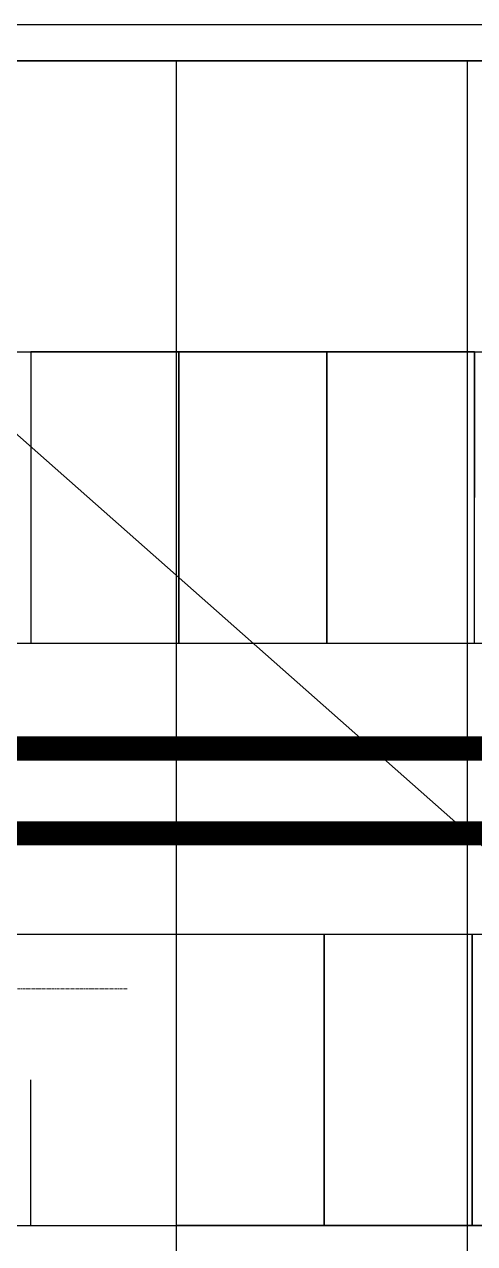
# Model space of a CAD drawing. Extents: x 225000 to 2157367, y 208400 to 840900.
# Drawn here: x 500699 to 502556, y 417727 to 422752 of the extents above; entities that cross this region are included whole.
import ezdxf

# ---------------------------------------------------------------- set-up
doc = ezdxf.new("R2010")
doc.units = 0
doc.header["$LTSCALE"] = 10
doc.linetypes.add('Data Center Layout_L20$0$CENTER', pattern=[2, 1.25, -0.25, 0.25, -0.25])
doc.linetypes.add('XFDC20$0$HIDDEN2', pattern=[0.1875, 0.125, -0.0625])
doc.layers.add('Data Center Layout_L20$0$K-SIN', color=252, linetype='Data Center Layout_L20$0$CENTER', lineweight=9)
doc.layers.add('XFDC20$0$A-Area (PH2)', color=170, linetype='Continuous', plot=False)
for name, color, linetype in [('XFDC20$0$A-C-2800 (PH1)', 191, 'Continuous'), ('XFDC20$0$A-C-2800 (PH2)', 195, 'XFDC20$0$HIDDEN2'), ('XFM2P20L-DC$0$M-PIPE-CHWR13', 94, 'Continuous'), ('XFM2P20L-DC$0$M-PIPE-CHWS5', 144, 'Continuous'), ('XFM2Q20-DC$0$RACK-DC1-600X1200', 6, 'Continuous')]:
    doc.layers.add(name, color=color, linetype=linetype)

# ---------------------------------------------------------------- blocks, each defined once
blk = doc.blocks.new('Data Center Layout_L20')
blk.add_line((511825.59, 211202.31), (498925.59, 222602.31))
blk.add_lwpolyline([(498775.59, 218852.31), (498775.59, 222752.31), (511975.59, 222752.31), (511975.59, 222502.31), (511825.59, 222502.31), (511825.59, 222602.31), (498925.59, 222602.31), (498925.59, 218852.31)])
at = {"layer": 'Data Center Layout_L20$0$K-SIN'}
blk.add_line((489350.59, 218777.31), (501125.59, 218777.31), dxfattribs=at)
blk = doc.blocks.new('XFDC20')
at = {"layer": 'XFDC20$0$A-Area (PH2)'}
blk.add_lwpolyline([(511825.6, 222602.3), (498925.6, 222602.3), (498925.6, 211277.3), (511825.6, 211277.3)], close=True, dxfattribs=at)
at = {"layer": 'XFDC20$0$A-C-2800 (PH1)', "ltscale": 0.3}
blk.add_line((498925.6, 222602.3), (511825.6, 222602.3), dxfattribs=at)
at = {"layer": 'XFDC20$0$A-C-2800 (PH2)', "ltscale": 0.3}
for p, q in [((501325.6, 211277.3), (501325.6, 222602.3)), ((502525.6, 211277.3), (502525.6, 222602.3)), ((498925.6, 221402.3), (511825.6, 221402.3)), ((498925.6, 220202.3), (511825.6, 220202.3)), ((498925.6, 219002.3), (511825.6, 219002.3)), ((498925.6, 217802.3), (511825.6, 217802.3))]:
    blk.add_line(p, q, dxfattribs=at)
blk = doc.blocks.new('XFM2Q20-DC')
at = {"layer": 'XFM2Q20-DC$0$RACK-DC1-600X1200'}
for p, q in [((501335.6, 220202.3), (501335.6, 221402.3)), ((501335.6, 221402.3), (501335.6, 220802.3)), ((501945.6, 220202.3), (501945.6, 221402.3)), ((501945.6, 221402.3), (501945.6, 220802.3)), ((502555.6, 220202.3), (502555.6, 221402.3)), ((502555.6, 221402.3), (502555.6, 220802.3)), ((500725.6, 220202.3), (501335.6, 220202.3)), ((501335.6, 220202.3), (501945.6, 220202.3)), ((501945.6, 220202.3), (502555.6, 220202.3)), ((501325.6, 219002.3), (501935.6, 219002.3)), ((501935.6, 219002.3), (501935.6, 217802.3)), ((501935.6, 219002.3), (502545.6, 219002.3)), ((502545.6, 219002.3), (502545.6, 217802.3)), ((502545.6, 219002.3), (503155.6, 219002.3)), ((500725.6, 217802.3), (500725.6, 218402.3)), ((501935.6, 217802.3), (501935.6, 218402.3)), ((502545.6, 217802.3), (502545.6, 218402.3))]:
    blk.add_line(p, q, dxfattribs=at)
for points in [[(501335.6, 221402.3), (500725.6, 221402.3), (500725.6, 220202.3), (501335.6, 220202.3)], [(501945.6, 221402.3), (501335.6, 221402.3), (501335.6, 220202.3), (501945.6, 220202.3)], [(502555.6, 221402.3), (501945.6, 221402.3), (501945.6, 220202.3), (502555.6, 220202.3)], [(501935.6, 217802.3), (501325.6, 217802.3), (501325.6, 219002.3), (501935.6, 219002.3)], [(502545.6, 217802.3), (501935.6, 217802.3), (501935.6, 219002.3), (502545.6, 219002.3)], [(503155.6, 217802.3), (502545.6, 217802.3), (502545.6, 219002.3), (503155.6, 219002.3)]]:
    blk.add_lwpolyline(points, close=True, dxfattribs=at)
blk = doc.blocks.new('XFM2P20L-DC')
at = {"layer": 'XFM2P20L-DC$0$M-PIPE-CHWR13', "const_width": 100, "elevation": 0}
blk.add_lwpolyline([(499762.8, 219768.4), (509779.1, 219768.4)], dxfattribs=at)
at = {"layer": 'XFM2P20L-DC$0$M-PIPE-CHWS5', "const_width": 100, "elevation": 0}
blk.add_lwpolyline([(500112.8, 219418.4), (509791.9, 219418.4)], dxfattribs=at)

msp = doc.modelspace()

# ---------------------------------------------------------------- block references
for name in ['XFM2P20L-DC', 'Data Center Layout_L20', 'XFDC20', 'XFM2Q20-DC']:
    msp.add_blockref(name, (0, 200000))

doc.saveas('drawing.dxf')
